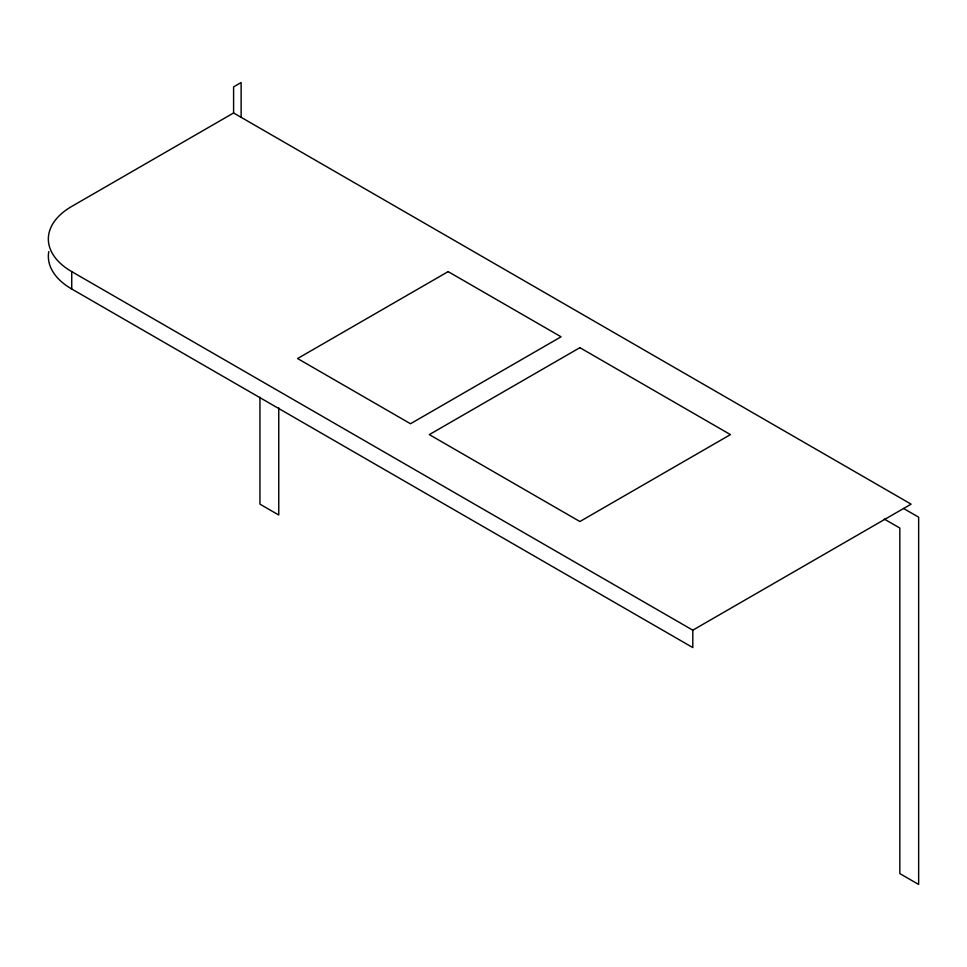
<?xml version="1.0" encoding="UTF-8"?>
<svg xmlns="http://www.w3.org/2000/svg" width="967" height="967" viewBox="0 0 967 967"><rect width="100%" height="100%" fill="white"/><g stroke="black" fill="none" stroke-linecap="round" stroke-linejoin="round"><path stroke-width="1.45" d="M692.807 630.182L911.119 504.145L233.591 112.97L71.739 206.418A79.85 46.102 0 0 0 71.739 271.618L71.739 289L692.807 647.576L692.807 630.182L71.739 271.618M903.589 508.485L918.65 517.176L918.65 884.454L899.83 873.588L899.83 528.042L884.213 519.037M278.762 407.929L278.762 515.012L259.942 504.145L259.942 397.28M241.121 117.019L241.121 82.546L233.591 86.897L233.591 112.97M71.739 289A79.85 46.102 0 0 1 48.785 251.577M448.144 271.618L297.582 358.539L410.504 423.739L561.065 336.806L448.144 271.618M579.886 347.673L429.324 434.606L579.886 521.527L730.448 434.606L579.886 347.673"/></g></svg>
